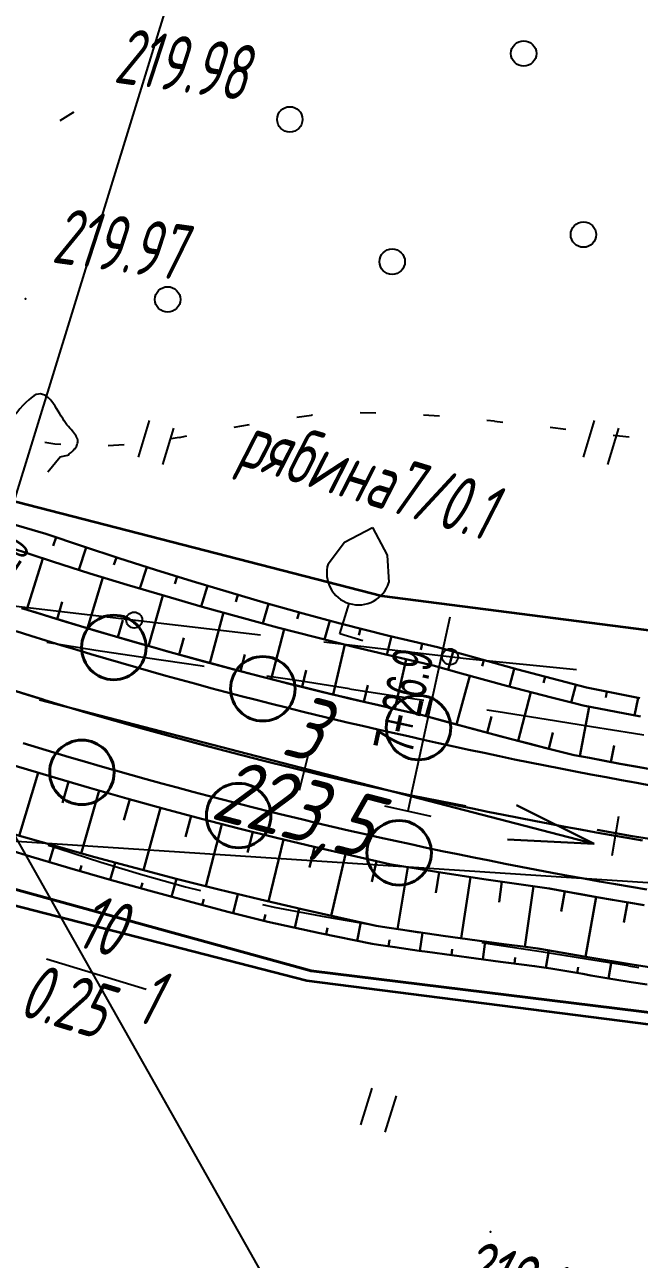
# Model space of a CAD drawing. Header units: millimetres. Extents: x -1799 to 6962, y -1020 to 4121.
# Drawn here: x -1062.8 to -1024.1, y 3672.2 to 3749.8 of the extents above; entities that cross this region are included whole.
import ezdxf

# ---------------------------------------------------------------- set-up
doc = ezdxf.new("R2010")
doc.units = ezdxf.units.MM
doc.linetypes.add('CONTI', pattern=[0])
doc.linetypes.add('STROT', pattern=[1.7, 0.5, -1.2])
for name, color, linetype, lineweight in [('10', 1, 'Continuous', 35), ('КОПИЯ_ОСЬ_13_ОТКОСЫ', 7, 'Continuous', 30), ('Огражд-перила', 1, 'ограждение2', 40), ('ОСЬ_ВЕРХ_ПОКРЫТИЯ_ГРАНИЦЫ_ПОЛОС', 7, 'Continuous', 30), ('ОСЬ_ВЕРХ_ПОКРЫТИЯ_ОСЬ', 1, 'Continuous', 30), ('Уклоны ПЧ', 5, 'Continuous', 30)]:
    doc.layers.add(name, color=color, linetype=linetype, lineweight=lineweight)
for name, color, linetype in [('_Ростелеком', 6, 'Continuous'), ('GOR_BDEFAULT', 212, 'CONTI'), ('NAD_MDEFAULT', 7, 'CONTI'), ('PI_OTDEFAULT', 172, 'CONTI'), ('PI_TTDEFAULT', 5, 'CONTI'), ('PLN_O', 7, 'CONTI'), ('SIT_LDEFAULT', 7, 'CONTI'), ('USLZNDEFAULT', 7, 'CONTI'), ('ZAPSKDEFAULT', 7, 'CONTI'), ('КОПИЯ_ОСЬ_ТАНГЕНСЫ', 1, 'Continuous'), ('ОСЬ_ВЕРХ_ПОКРЫТИЯ_ПИКЕТЫ', 1, 'Continuous'), ('ОСЬ_ВЕРХ_ПОКРЫТИЯ_РАЗБИВКА_КРИВ', 1, 'Continuous'), ('ОСЬ_ВЕРХ_ПОКРЫТИЯ_ТАНГЕНСЫ', 1, 'Continuous'), ('разметка', 7, 'Continuous')]:
    doc.layers.add(name, color=color, linetype=linetype)
doc.styles.add('eskd', font='spds.shx', dxfattribs={"width": 1.2, "oblique": 15})
doc.styles.add('SHRFT', font='TXT', dxfattribs={"width": 3.5})
doc.styles.get("Standard").update_dxf_attribs({"font": 'arial.ttf'})
doc.styles.add('STYLE1', font='romand.shx', dxfattribs={"width": 0.9})
doc.styles.add('ГОСТ', font='', dxfattribs={"oblique": 15, "height": 4})
doc.styles.get('ГОСТ').set_extended_font_data('GOST type A')
doc.linetypes.add('кабель_связи_проект.', pattern='A,10,-1,["/",STYLE1,S=3,R=0,X=0,Y=-1.5],-4.1', length=15.1)
doc.linetypes.add('ограждение2', pattern='A,0.25,-0.1,[132,ltypeshp.shx,S=0.1,R=0,X=-0.1,Y=0],-0.1,1', length=1.45)

# ---------------------------------------------------------------- blocks, each defined once
blk = doc.blocks.new('BL_2002')
at = {"color": 0}
blk.add_circle((0, 0), 0.8, dxfattribs=at)
blk = doc.blocks.new('BL_2011')
at = {"color": 0}
for p, q in [((0, 0), (0, 2.4)), ((1.6, 0), (1.6, 2.4))]:
    blk.add_line(p, q, dxfattribs=at)
blk = doc.blocks.new('BL_106')
at = {"color": 0}
for p, q in [((-1.4, 5.6), (0, 7)), ((0, 7), (1.4, 5.6)), ((-2, 4), (-1.4, 5.6)), ((1.4, 5.6), (2, 4)), ((0, 0), (0, 2)), ((1.5, 0), (0, 0))]:
    blk.add_line(p, q, dxfattribs=at)
blk.add_arc((0, 4), 2, 180, 0, dxfattribs=at)
blk = doc.blocks.new('7')
at = {"layer": 'Огражд-перила', "linetype": 'Continuous'}
blk.add_circle((0, 0), 2.028, dxfattribs=at)
blk = doc.blocks.new('Стрелка')
at = {"layer": 'Уклоны ПЧ', "ltscale": 2}
for points in [[(-0.023, -0.048), (-0.023, 17.972)], [(-0.023, -0.048), (-0.578, 2.622)], [(-0.023, -0.048), (0.532, 2.622)]]:
    blk.add_lwpolyline(points, dxfattribs=at)

msp = doc.modelspace()

# ---------------------------------------------------------------- linework, layer by layer
at = {"linetype": 'Continuous'}
msp.add_line((-1063.475, 3719.787), (-1042.661, 3787.459), dxfattribs=at)
msp.add_lwpolyline([(-1067.643, 3706.244), (-1040.295, 3657.833), (-1040.233, 3657.815)], dxfattribs=at)
at = {"layer": '10'}
for points in [[(-804.504, 3662.403), (-824.534, 3666.023), (-948.424, 3671.803), (-975.894, 3675.363), (-1007.464, 3684.893), (-1045.044, 3689.693), (-1091.514, 3701.643), (-1136.714, 3726.003), (-1145.914, 3731.613), (-1190.934, 3759.813), (-1203.524, 3777.133), (-1281.424, 3800.433), (-1370.854, 3827.173), (-1423.974, 3843.233), (-1467.204, 3856.303), (-1517.944, 3871.633), (-1536.604, 3877.273), (-1560.794, 3884.923), (-1568.404, 3887.323), (-1611.244, 3900.873), (-1670.725, 3919.711)], [(-1127.044, 3748.853), (-1082.584, 3724.793), (-1040.334, 3713.903), (-945.964, 3701.783), (-821.164, 3695.803), (-801.874, 3692.213), (-802.544, 3689.663), (-744.544, 3662.453), (-623.344, 3533.873), (-488.394, 3411.683), (-417.274, 3367.923), (-360.394, 3343.983), (-65.034, 3344.873)]]:
    msp.add_lwpolyline(points, dxfattribs=at)
at = {"layer": '_Ростелеком', "linetype": 'кабель_связи_проект.', "lineweight": 40, "ltscale": 0.25}
msp.add_lwpolyline([(-1657.508, 3939.309), (-1658.167, 3937.633), (-1600.278, 3918.218), (-1339.903, 3818.219), (-1287.5, 3802.765), (-1263.755, 3795.43), (-1223.53, 3781.706), (-1196.628, 3769.68), (-1196.628, 3769.68), (-1140.23, 3729.428), (-1091.1, 3703.078), (-1044.78, 3690.317), (-948.53, 3678.474), (-823.707, 3672.227)], dxfattribs=at)
at = {"layer": 'GOR_BDEFAULT', "color": 212, "elevation": 220, "flags": 128}
for points in [[(-1060.108, 3722.759), (-1060.048, 3722.789), (-1059.998, 3722.839), (-1059.938, 3722.879), (-1059.878, 3722.929), (-1059.818, 3722.989), (-1059.758, 3723.049), (-1059.698, 3723.109), (-1059.648, 3723.169), (-1059.598, 3723.229), (-1059.548, 3723.299), (-1059.518, 3723.369), (-1059.488, 3723.439), (-1059.468, 3723.509), (-1059.448, 3723.579), (-1059.448, 3723.659), (-1059.458, 3723.729), (-1059.488, 3723.799), (-1059.518, 3723.869), (-1059.558, 3723.949), (-1059.608, 3724.019), (-1059.668, 3724.099), (-1059.728, 3724.189), (-1059.798, 3724.269), (-1059.878, 3724.369), (-1059.958, 3724.469), (-1060.048, 3724.569), (-1060.138, 3724.679), (-1060.228, 3724.799), (-1060.318, 3724.929), (-1060.408, 3725.069), (-1060.508, 3725.219), (-1060.598, 3725.369), (-1060.688, 3725.529), (-1060.788, 3725.689), (-1060.888, 3725.839), (-1060.988, 3725.989), (-1061.088, 3726.129), (-1061.198, 3726.259), (-1061.308, 3726.369), (-1061.418, 3726.469), (-1061.538, 3726.539), (-1061.668, 3726.589), (-1061.798, 3726.619), (-1061.928, 3726.609), (-1062.078, 3726.569), (-1062.228, 3726.489), (-1062.388, 3726.379), (-1062.548, 3726.239), (-1062.718, 3726.069), (-1062.908, 3725.879), (-1063.098, 3725.669), (-1063.298, 3725.429), (-1063.508, 3725.189), (-1063.738, 3724.929), (-1063.968, 3724.659), (-1064.208, 3724.389), (-1064.468, 3724.109), (-1064.738, 3723.839), (-1065.018, 3723.559), (-1065.318, 3723.299), (-1065.618, 3723.039), (-1065.938, 3722.799), (-1066.268, 3722.559), (-1066.588, 3722.329), (-1066.908, 3722.109), (-1067.228, 3721.889), (-1067.538, 3721.679), (-1067.828, 3721.469), (-1068.098, 3721.269), (-1068.348, 3721.069), (-1068.578, 3720.869), (-1068.768, 3720.679), (-1068.938, 3720.489), (-1069.058, 3720.289), (-1069.138, 3720.099), (-1069.178, 3719.909), (-1069.168, 3719.719), (-1069.128, 3719.519), (-1069.058, 3719.329), (-1068.948, 3719.149), (-1068.818, 3718.959), (-1068.668, 3718.779), (-1068.498, 3718.609), (-1068.318, 3718.439), (-1068.128, 3718.279), (-1067.938, 3718.129), (-1067.748, 3717.989), (-1067.558, 3717.859), (-1067.378, 3717.739), (-1067.208, 3717.629), (-1065.988, 3717.079), (-1065.938, 3717.079), (-1065.888, 3717.079), (-1065.828, 3717.079), (-1065.768, 3717.089), (-1065.708, 3717.089), (-1065.648, 3717.089), (-1065.578, 3717.089), (-1065.518, 3717.089), (-1065.458, 3717.089), (-1065.388, 3717.089), (-1065.318, 3717.079), (-1065.258, 3717.079), (-1065.188, 3717.069), (-1065.128, 3717.069), (-1065.058, 3717.059), (-1063.748, 3717.819)], [(-1061.338, 3721.719), (-1060.568, 3722.649), (-1060.108, 3722.759)]]:
    msp.add_lwpolyline(points, dxfattribs=at)
at = {"layer": 'NAD_MDEFAULT', "color": 0}
msp.add_line((-1061.423, 3691.079), (-1055.147, 3689.161), dxfattribs=at)
at = {"layer": 'PI_TTDEFAULT', "color": 5}
for p in [(-1059.748, 3744.319, 219.982), (-1062.748, 3732.599, 219.974), (-1033.488, 3673.909, 219.134)]:
    msp.add_point(p, dxfattribs=at)
at = {"layer": 'PLN_O'}
for p, q in [((-1063.858, 3713.319), (-1047.968, 3711.469)), ((-1043.988, 3711.009), (-1035.028, 3709.969)), ((-1035.028, 3709.969), (-1028.088, 3709.279))]:
    msp.add_line(p, q, dxfattribs=at)
for centre in [(-1055.908, 3712.389), (-1036.038, 3710.079)]:
    msp.add_circle(centre, 0.5, dxfattribs=at)
at = {"layer": 'SIT_LDEFAULT', "color": 7}
for p, q in [((-1059.748, 3744.319), (-1060.598, 3743.799)), ((-1045.688, 3725.159), (-1044.758, 3725.289)), ((-1044.758, 3725.309), (-1044.688, 3725.309)), ((-1041.698, 3725.449), (-1040.698, 3725.429)), ((-1037.708, 3725.299), (-1036.708, 3725.239)), ((-1049.628, 3724.519), (-1048.648, 3724.699)), ((-1033.718, 3724.959), (-1033.238, 3724.919)), ((-1033.238, 3724.909), (-1032.728, 3724.849)), ((-1029.738, 3724.519), (-1028.748, 3724.399)), ((-1061.528, 3723.589), (-1060.908, 3723.469)), ((-1053.578, 3723.809), (-1053.078, 3723.889)), ((-1053.078, 3723.879), (-1052.588, 3723.979)), ((-1025.768, 3724.029), (-1024.778, 3723.909)), ((-1060.908, 3723.469), (-1060.528, 3723.449)), ((-1057.538, 3723.369), (-1056.538, 3723.429)), ((-1058.318, 3710.479), (-1061.408, 3710.969)), ((-1055.068, 3709.989), (-1058.318, 3710.479)), ((-1051.768, 3709.499), (-1055.068, 3709.989)), ((-1051.518, 3709.459), (-1051.768, 3709.499)), ((-1045.408, 3708.539), (-1047.568, 3708.869)), ((-1042.368, 3708.059), (-1045.408, 3708.539)), ((-1039.248, 3707.559), (-1042.368, 3708.049)), ((-1037.688, 3707.329), (-1039.248, 3707.569)), ((-1033.008, 3706.609), (-1033.728, 3706.719)), ((-1029.998, 3706.139), (-1033.008, 3706.609)), ((-1027.148, 3705.679), (-1029.998, 3706.139)), ((-1024.498, 3705.249), (-1027.148, 3705.679)), ((-1023.858, 3705.149), (-1024.498, 3705.259)), ((-1061.328, 3698.219), (-1060.658, 3698.009)), ((-1060.658, 3698.009), (-1058.018, 3697.159)), ((-1058.018, 3697.159), (-1055.358, 3696.359)), ((-1055.358, 3696.359), (-1052.678, 3695.609)), ((-1052.678, 3695.609), (-1051.738, 3695.369)), ((-1047.838, 3694.489), (-1047.098, 3694.329)), ((-1047.098, 3694.319), (-1043.858, 3693.719)), ((-1043.858, 3693.719), (-1040.428, 3693.129)), ((-1040.428, 3693.129), (-1037.988, 3692.729)), ((-1034.038, 3692.109), (-1033.508, 3692.029)), ((-1033.508, 3692.029), (-1030.298, 3691.529)), ((-1030.298, 3691.529), (-1027.448, 3691.069)), ((-1027.448, 3691.069), (-1024.818, 3690.649)), ((-1024.818, 3690.639), (-1024.168, 3690.529))]:
    msp.add_line(p, q, dxfattribs=at)
at = {"layer": 'КОПИЯ_ОСЬ_13_ОТКОСЫ', "ltscale": 7}
msp.add_lwpolyline([(-1121.519, 3741.881), (-1110.331, 3735.809), (-1101.356, 3731.488), (-1079.996, 3723.219), (-1061.462, 3717.812)], dxfattribs=at)
at = {"layer": 'КОПИЯ_ОСЬ_13_ОТКОСЫ'}
for points in [[(-1065.153, 3717.412), (-1061.042, 3716.063), (-1058.697, 3715.325), (-1056.346, 3714.606), (-1053.989, 3713.907), (-1051.626, 3713.228), (-1049.258, 3712.569), (-1046.884, 3711.93), (-1044.504, 3711.312), (-1042.12, 3710.713), (-1039.731, 3710.134), (-1037.092, 3709.521), (-1035.309, 3709.024), (-1032.482, 3708.257), (-1029.648, 3707.517), (-1028.225, 3707.156), (-1027.656, 3707.013), (-1024.054, 3706.319)], [(-1065.153, 3717.412), (-1061.042, 3716.063), (-1058.697, 3715.325), (-1056.346, 3714.606), (-1053.989, 3713.907), (-1051.626, 3713.228), (-1049.258, 3712.569), (-1046.884, 3711.93), (-1044.504, 3711.312), (-1042.12, 3710.713), (-1039.73, 3710.134), (-1037.092, 3709.521), (-1035.309, 3709.024), (-1032.482, 3708.257), (-1029.648, 3707.517), (-1028.225, 3707.156), (-1027.656, 3707.013), (-1024.054, 3706.319)], [(-1061.462, 3717.812), (-1059.17, 3717.038), (-1056.871, 3716.284), (-1054.566, 3715.549), (-1052.255, 3714.834), (-1049.938, 3714.137), (-1047.616, 3713.46), (-1045.288, 3712.802), (-1042.954, 3712.163), (-1039.899, 3711.406), (-1036.837, 3710.682), (-1031.782, 3709.271), (-1027.445, 3708.138), (-1024.1, 3707.477)], [(-1060.824, 3717.594), (-1061.003, 3717.069)], [(-1058.928, 3716.958), (-1059.398, 3715.543)], [(-1062.673, 3713.044), (-1061.662, 3716.267)], [(-1057.028, 3716.335), (-1057.181, 3715.862)], [(-1058.849, 3711.873), (-1057.891, 3715.076)], [(-1055.123, 3715.725), (-1055.552, 3714.368)], [(-1053.214, 3715.128), (-1053.354, 3714.675)], [(-1051.301, 3714.544), (-1051.692, 3713.247)], [(-1060.763, 3712.452), (-1060.433, 3713.528)], [(-1055.008, 3710.753), (-1054.103, 3713.94)], [(-1049.384, 3713.974), (-1049.512, 3713.54)], [(-1051.153, 3709.686), (-1050.299, 3712.856)], [(-1047.464, 3713.416), (-1047.818, 3712.179)], [(-1045.539, 3712.872), (-1045.654, 3712.459)], [(-1056.93, 3711.307), (-1056.619, 3712.376)], [(-1043.611, 3712.341), (-1043.93, 3711.165)], [(-1053.083, 3710.213), (-1052.788, 3711.278)], [(-1047.284, 3708.671), (-1046.48, 3711.824)], [(-1041.674, 3711.842), (-1041.772, 3711.448)], [(-1039.732, 3711.366), (-1040.013, 3710.202)], [(-1043.402, 3707.709), (-1042.648, 3710.843)], [(-1037.786, 3710.903), (-1037.877, 3710.514)], [(-1035.849, 3710.406), (-1036.168, 3709.263)], [(-1049.221, 3709.172), (-1048.943, 3710.231)], [(-1039.507, 3706.799), (-1038.801, 3709.918)], [(-1033.923, 3709.869), (-1034.029, 3709.488)], [(-1045.345, 3708.184), (-1045.084, 3709.236)], [(-1035.629, 3705.822), (-1034.795, 3708.882)], [(-1031.996, 3709.331), (-1032.309, 3708.211)], [(-1030.062, 3708.822), (-1030.16, 3708.447)], [(-1041.456, 3707.248), (-1041.211, 3708.294)], [(-1028.127, 3708.316), (-1028.418, 3707.205)], [(-1037.557, 3706.353), (-1037.276, 3707.381)], [(-1031.764, 3704.792), (-1030.961, 3707.856)], [(-1026.175, 3707.887), (-1026.249, 3707.511)], [(-1024.213, 3707.499), (-1024.432, 3706.39)], [(-1027.882, 3703.831), (-1027.282, 3706.94)], [(-1033.699, 3705.3), (-1033.425, 3706.321)], [(-1029.826, 3704.298), (-1029.568, 3705.321)], [(-1025.917, 3703.458), (-1025.722, 3704.496)], [(-1063.395, 3703.218), (-1061.063, 3702.516), (-1058.725, 3701.832), (-1056.381, 3701.166), (-1054.033, 3700.52), (-1051.679, 3699.892), (-1049.32, 3699.283), (-1046.957, 3698.693), (-1044.589, 3698.122), (-1042.216, 3697.57), (-1039.839, 3697.037), (-1036.883, 3696.553), (-1033.923, 3696.097), (-1029.809, 3695.509), (-1026.823, 3694.964), (-1023.834, 3694.445)], [(-1061.95, 3702.78), (-1063.138, 3698.823)], [(-1060.033, 3702.212), (-1060.42, 3700.89)], [(-1058.112, 3701.656), (-1059.239, 3697.711)], [(-1056.187, 3701.112), (-1056.554, 3699.795)], [(-1054.258, 3700.581), (-1055.327, 3696.65)], [(-1052.327, 3700.063), (-1052.674, 3698.75)], [(-1050.392, 3699.557), (-1051.401, 3695.64)], [(-1063.555, 3698.946), (-1060.973, 3698.199), (-1058.385, 3697.475), (-1055.79, 3696.773), (-1053.19, 3696.094), (-1050.583, 3695.437), (-1047.971, 3694.803), (-1045.354, 3694.192), (-1040.692, 3693.161), (-1040.285, 3693.096), (-1036.472, 3692.529), (-1032.653, 3692.002), (-1031.126, 3691.805), (-1030.516, 3691.728), (-1027.494, 3691.203), (-1024.467, 3690.705), (-1019.927, 3690.006)], [(-1063.555, 3698.946), (-1060.973, 3698.199), (-1058.385, 3697.475), (-1055.79, 3696.773), (-1053.19, 3696.094), (-1050.583, 3695.437), (-1047.971, 3694.803), (-1045.354, 3694.192), (-1040.692, 3693.161), (-1040.285, 3693.096), (-1036.472, 3692.529), (-1032.653, 3692.002), (-1031.126, 3691.805), (-1030.516, 3691.728), (-1027.494, 3691.203), (-1024.467, 3690.705), (-1019.927, 3690.006)], [(-1048.453, 3699.065), (-1048.781, 3697.757)], [(-1064.905, 3698.279), (-1062.437, 3697.521), (-1059.964, 3696.784), (-1057.484, 3696.068), (-1054.999, 3695.372), (-1052.508, 3694.697), (-1050.011, 3694.042), (-1047.509, 3693.409), (-1044.229, 3692.701), (-1040.941, 3692.028), (-1040.532, 3691.966), (-1039.509, 3691.818), (-1037.976, 3691.59), (-1037.465, 3691.516), (-1034.399, 3691.096), (-1032.866, 3690.898), (-1032.356, 3690.834), (-1030.723, 3690.623), (-1029.709, 3690.462), (-1027.684, 3690.126), (-1027.18, 3690.033), (-1026.675, 3689.946), (-1025.663, 3689.784), (-1024.651, 3689.618), (-1023.64, 3689.455)], [(-1061.252, 3697.165), (-1060.946, 3698.191)], [(-1046.512, 3698.585), (-1047.463, 3694.683)], [(-1044.567, 3698.117), (-1044.876, 3696.815)], [(-1042.62, 3697.663), (-1043.511, 3693.784)], [(-1040.669, 3697.221), (-1040.958, 3695.926)], [(-1059.334, 3696.6), (-1059.234, 3696.942)], [(-1057.411, 3696.047), (-1057.105, 3697.125)], [(-1038.705, 3696.848), (-1039.348, 3692.953)], [(-1036.73, 3696.529), (-1036.936, 3695.229)], [(-1055.486, 3695.506), (-1055.386, 3695.867)], [(-1053.557, 3694.978), (-1053.251, 3696.109)], [(-1034.754, 3696.222), (-1035.34, 3692.369)], [(-1032.775, 3695.933), (-1032.959, 3694.647)], [(-1030.795, 3695.65), (-1031.34, 3691.833)], [(-1051.625, 3694.463), (-1051.525, 3694.84)], [(-1049.689, 3693.959), (-1049.385, 3695.143)], [(-1028.822, 3695.326), (-1029.055, 3694.062)], [(-1026.854, 3694.97), (-1027.524, 3691.209)], [(-1045.798, 3693.035), (-1045.539, 3694.234)], [(-1024.884, 3694.624), (-1025.1, 3693.369)], [(-1047.75, 3693.469), (-1047.651, 3693.864)], [(-1041.882, 3692.217), (-1041.648, 3693.373)], [(-1043.841, 3692.62), (-1043.758, 3693.02)], [(-1037.934, 3691.584), (-1037.769, 3692.718)], [(-1039.912, 3691.876), (-1039.856, 3692.265)], [(-1033.971, 3691.041), (-1033.826, 3692.16)], [(-1035.953, 3691.309), (-1035.901, 3691.687)], [(-1031.987, 3690.786), (-1031.939, 3691.159)], [(-1030.006, 3690.509), (-1029.832, 3691.607)], [(-1028.033, 3690.184), (-1027.972, 3690.549)], [(-1026.062, 3689.848), (-1025.888, 3690.936)]]:
    msp.add_lwpolyline(points, dxfattribs=at)
at = {"layer": 'КОПИЯ_ОСЬ_ТАНГЕНСЫ'}
msp.add_line((-1078.138, 3699.439), (-773.698, 3679.529), dxfattribs=at)
at = {"layer": 'ОСЬ_ВЕРХ_ПОКРЫТИЯ_ГРАНИЦЫ_ПОЛОС', "linetype": 'Continuous'}
for points in [[(-1062.99, 3713.144), (-1062.068, 3712.855), (-1061.144, 3712.569), (-1060.22, 3712.286), (-1059.294, 3712.006), (-1058.368, 3711.73), (-1057.44, 3711.456), (-1056.512, 3711.185), (-1055.583, 3710.917), (-1054.653, 3710.653), (-1053.722, 3710.391), (-1052.791, 3710.133), (-1051.858, 3709.877), (-1050.925, 3709.625), (-1049.991, 3709.375), (-1049.056, 3709.129), (-1048.12, 3708.886), (-1047.183, 3708.645), (-1046.246, 3708.408), (-1045.308, 3708.174), (-1044.369, 3707.943), (-1043.429, 3707.715), (-1042.489, 3707.491), (-1041.548, 3707.269), (-1040.606, 3707.05), (-1039.663, 3706.835), (-1038.72, 3706.622), (-1037.776, 3706.413), (-1037.396, 3706.309), (-1036.485, 3706.056), (-1035.573, 3705.805), (-1034.66, 3705.558), (-1033.746, 3705.313), (-1032.831, 3705.071), (-1031.914, 3704.831), (-1030.997, 3704.594), (-1030.078, 3704.36), (-1029.159, 3704.128), (-1028.238, 3703.899), (-1027.277, 3703.714), (-1026.315, 3703.532), (-1025.351, 3703.352), (-1024.388, 3703.175), (-1023.423, 3703.001)], [(-1022.415, 3702.822), (-1024.359, 3703.17), (-1025.33, 3703.348), (-1027.27, 3703.713), (-1028.239, 3703.899), (-1028.814, 3704.042), (-1030.729, 3704.525), (-1031.685, 3704.772), (-1033.593, 3705.272), (-1034.546, 3705.527), (-1036.447, 3706.045), (-1037.396, 3706.309), (-1037.776, 3706.413), (-1040.078, 3706.929), (-1042.376, 3707.464), (-1044.669, 3708.017), (-1046.958, 3708.588), (-1049.243, 3709.178), (-1051.522, 3709.786), (-1053.797, 3710.412), (-1056.066, 3711.056), (-1058.331, 3711.719), (-1060.589, 3712.399), (-1062.843, 3713.098)], [(-1023.328, 3701.968), (-1024.292, 3702.141), (-1025.255, 3702.317), (-1026.217, 3702.496), (-1027.179, 3702.678), (-1028.141, 3702.862), (-1029.101, 3703.049), (-1030.061, 3703.239), (-1031.02, 3703.432), (-1031.978, 3703.627), (-1032.936, 3703.826), (-1033.893, 3704.027), (-1034.849, 3704.232), (-1035.804, 3704.439), (-1036.759, 3704.65), (-1037.712, 3704.863), (-1038.672, 3705.075), (-1039.631, 3705.29), (-1040.589, 3705.507), (-1041.546, 3705.728), (-1042.503, 3705.953), (-1043.459, 3706.18), (-1044.414, 3706.411), (-1045.368, 3706.644), (-1046.322, 3706.881), (-1047.275, 3707.121), (-1048.227, 3707.364), (-1049.178, 3707.611), (-1050.129, 3707.86), (-1051.078, 3708.113), (-1052.027, 3708.368), (-1052.975, 3708.627), (-1053.922, 3708.889), (-1054.868, 3709.155), (-1055.813, 3709.423), (-1056.757, 3709.694), (-1057.701, 3709.969), (-1058.643, 3710.247), (-1059.585, 3710.528), (-1060.526, 3710.812), (-1061.465, 3711.099), (-1062.404, 3711.389), (-1063.342, 3711.682)]]:
    msp.add_lwpolyline(points, dxfattribs=at)
at = {"layer": 'ОСЬ_ВЕРХ_ПОКРЫТИЯ_ГРАНИЦЫ_ПОЛОС', "linetype": 'Continuous', "lineweight": 30}
for points in [[(-1023.656, 3695.429), (-1024.648, 3695.598), (-1025.641, 3695.771), (-1026.632, 3695.946), (-1027.624, 3696.124), (-1028.615, 3696.305), (-1029.606, 3696.488), (-1030.596, 3696.675), (-1031.586, 3696.865), (-1032.575, 3697.058), (-1033.564, 3697.254), (-1034.552, 3697.453), (-1035.54, 3697.655), (-1036.527, 3697.86), (-1037.513, 3698.069), (-1038.499, 3698.28), (-1039.485, 3698.495), (-1040.47, 3698.714), (-1041.454, 3698.935), (-1042.437, 3699.16), (-1043.42, 3699.388), (-1044.401, 3699.62), (-1045.382, 3699.854), (-1046.362, 3700.092), (-1047.342, 3700.333), (-1048.32, 3700.578), (-1049.298, 3700.826), (-1050.275, 3701.077), (-1051.251, 3701.331), (-1052.227, 3701.588), (-1053.201, 3701.849), (-1054.174, 3702.113), (-1055.147, 3702.38), (-1056.119, 3702.651), (-1057.09, 3702.924), (-1058.06, 3703.201), (-1059.029, 3703.481), (-1059.997, 3703.765), (-1060.964, 3704.051), (-1061.93, 3704.341), (-1062.895, 3704.634)], [(-1023.823, 3694.443), (-1024.818, 3694.613), (-1025.813, 3694.786), (-1026.808, 3694.961), (-1027.802, 3695.14), (-1028.796, 3695.321), (-1029.789, 3695.506)]]:
    msp.add_lwpolyline(points, dxfattribs=at)
at = {"layer": 'ОСЬ_ВЕРХ_ПОКРЫТИЯ_ОСЬ'}
msp.add_lwpolyline([(-1149.703, 3750.971, 0.10255), (-1038.491, 3701.349), (-1038.491, 3701.349), (-1037.525, 3701.139), (-1036.558, 3700.932), (-1035.59, 3700.729), (-1034.621, 3700.529), (-1033.652, 3700.331), (-1032.682, 3700.137), (-1031.712, 3699.946), (-1030.741, 3699.757), (-1029.77, 3699.572), (-1028.798, 3699.39), (-1027.825, 3699.21), (-1026.852, 3699.033), (-1025.879, 3698.859), (-1024.904, 3698.688), (-1023.93, 3698.519)], format="xyb", dxfattribs=at)
at = {"layer": 'ОСЬ_ВЕРХ_ПОКРЫТИЯ_ПИКЕТЫ'}
for p, q in [((-1045.5, 3701.683), (-1044.91, 3704.113)), ((-1025.847, 3697.584), (-1025.412, 3700.046))]:
    msp.add_line(p, q, dxfattribs=at)
at = {"layer": 'ОСЬ_ВЕРХ_ПОКРЫТИЯ_РАЗБИВКА_КРИВ'}
for p, q in [((-1038.491, 3701.349), (-1036.035, 3712.583)), ((-1038.491, 3701.349), (-1038.705, 3700.372)), ((-1040.17, 3700.692), (-1037.24, 3700.051))]:
    msp.add_line(p, q, dxfattribs=at)
at = {"layer": 'ОСЬ_ВЕРХ_ПОКРЫТИЯ_ТАНГЕНСЫ'}
msp.add_line((-1078.138, 3699.439), (-773.698, 3679.529), dxfattribs=at)
at = {"layer": 'разметка', "linetype": 'STROT', "lineweight": 30, "ltscale": 7}
msp.add_lwpolyline([(-1666.752, 3931.935, 0.015228), (-1561.85, 3896.89), (-1347.406, 3830.068, 0.003289), (-1322.238, 3822.407), (-1286.016, 3811.64, -0.037735), (-1201.22, 3781.749, -0.049609), (-1149.703, 3750.971, 0.102502), (-1038.491, 3701.349, 0.034541), (-963.706, 3691.955)], format="xyb", dxfattribs=at)

# ---------------------------------------------------------------- block references
at = {"layer": 'USLZNDEFAULT', "color": 7, "rotation": 342.9999999999999}
msp.add_blockref('BL_106', (-1042.968, 3711.519), dxfattribs=at)
at = {"layer": 'ZAPSKDEFAULT', "color": 7, "rotation": 342.9999999999999}
for name, p in [('BL_2002', (-1031.408, 3748.03)), ('BL_2002', (-1046.118, 3743.887)), ('BL_2002', (-1027.648, 3736.639)), ('BL_2002', (-1039.678, 3734.933)), ('BL_2002', (-1053.806, 3732.559)), ('BL_2011', (-1055.648, 3722.639)), ('BL_2011', (-1027.648, 3722.639)), ('BL_2011', (-1041.648, 3680.639))]:
    msp.add_blockref(name, p, dxfattribs=at)
at = {"layer": 'Огражд-перила', "linetype": 'Continuous', "rotation": 199.9840209747262}
for p in [(-1057.193, 3710.667), (-1047.817, 3708.067), (-1038.028, 3705.624), (-1059.199, 3702.805), (-1049.339, 3700.089), (-1039.244, 3697.749)]:
    msp.add_blockref('7', p, dxfattribs=at)
at = {"layer": 'Уклоны ПЧ', "xscale": 2, "yscale": 2, "zscale": 2, "rotation": 75.44829326011104}
msp.add_blockref('Стрелка', (-1027.06, 3698.386), dxfattribs=at)

# ---------------------------------------------------------------- texts
at = {"layer": 'GOR_BDEFAULT', "color": 212, "style": 'SHRFT', "width": 0.75}
msp.add_text('220', height=1.7223, rotation=56.87182, dxfattribs=at).set_placement((-1063.978, 3714.521, 220))
at = {"layer": 'NAD_MDEFAULT', "color": 7, "style": 'eskd', "oblique": 10, "width": 0.8}
for s, p in [('рябина7/0.1', (-1049.552, 3722.189)), (' 10', (-1061.039, 3692.334)), (' 0.25', (-1064.656, 3687.986)), (' 1', (-1057.281, 3687.597))]:
    msp.add_text(s, height=3.5, rotation=343, dxfattribs=at).set_placement(p)
at = {"layer": 'PI_OTDEFAULT', "color": 172, "style": 'eskd', "oblique": 10, "width": 0.8}
for s, rotation, p in [('219.98', 352, (-1057.248, 3746.219)), ('219.97', 352, (-1061.148, 3734.899)), ('219.13', 343, (-1035.689, 3670.188))]:
    msp.add_text(s, height=3.5, rotation=rotation, dxfattribs=at).set_placement(p)
at = {"layer": 'ОСЬ_ВЕРХ_ПОКРЫТИЯ_РАЗБИВКА_КРИВ', "width": 0.6}
msp.add_text('7+26.9', height=2.5, rotation=77.66389, dxfattribs=at).set_placement((-1038.446, 3703.898))
at = {"layer": 'Уклоны ПЧ', "style": 'ГОСТ', "oblique": 15}
for s, p in [('3', (-1046.757, 3703.98)), ('223,5', (-1051.187, 3699.938))]:
    msp.add_text(s, height=4, rotation=345.42455, dxfattribs=at).set_placement(p)

doc.saveas('drawing.dxf')
